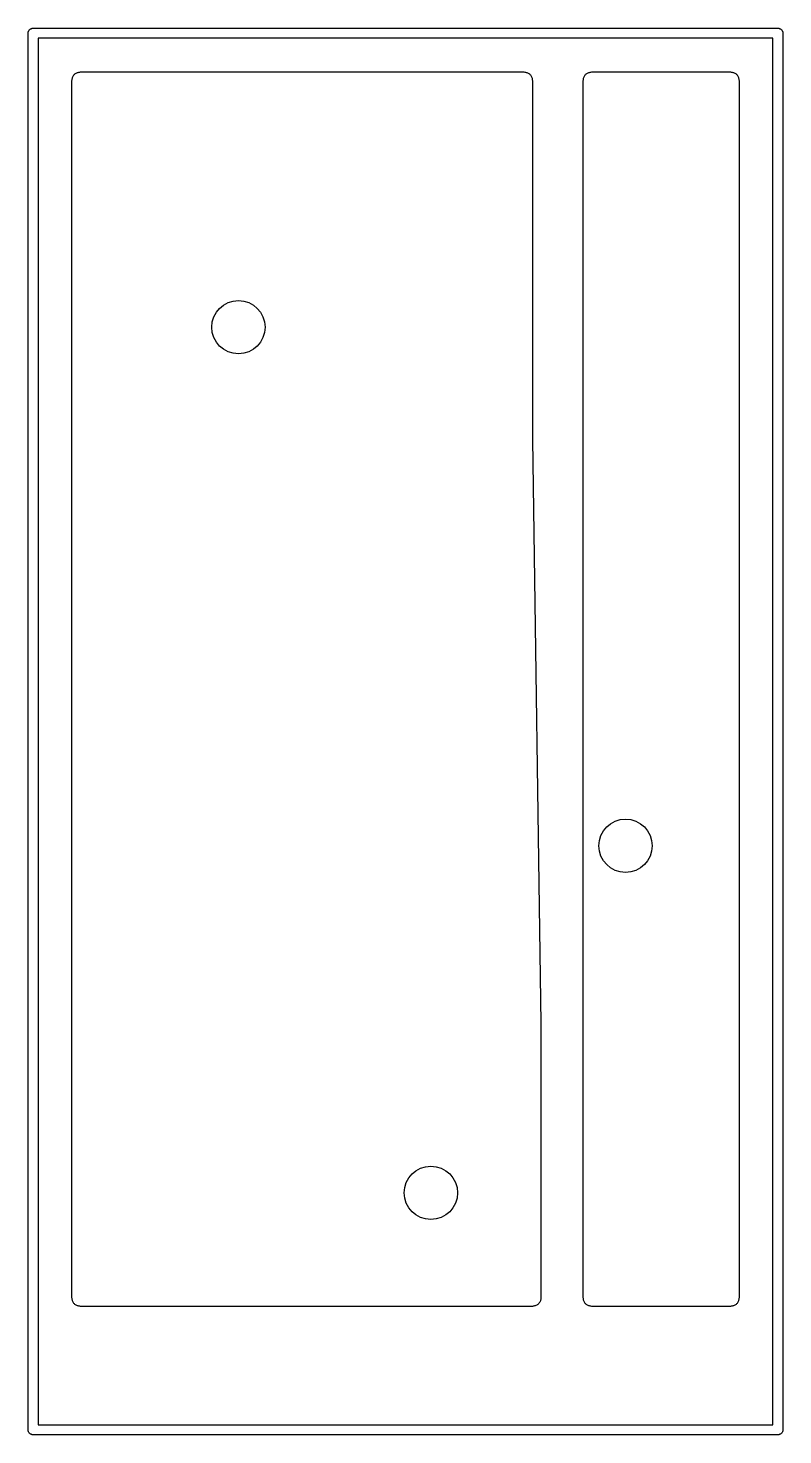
# Model space of a CAD drawing. Extents: x 132 to 143.3, y -127.2 to -106.1.
import ezdxf

# ---------------------------------------------------------------- set-up
doc = ezdxf.new("R2010")
doc.units = 0
doc.header["$MEASUREMENT"] = 0
doc.layers.add('BLACK', color=7, linetype='CONTINUOUS')

msp = doc.modelspace()

# ---------------------------------------------------------------- linework, layer by layer
at = {"layer": 'Black'}
for p, q in [((132.006, -106.159), (132.008, -106.153)), ((132.008, -106.153), (132.01, -106.146)), ((132.01, -106.146), (132.013, -106.141)), ((132.013, -106.141), (132.015, -106.135)), ((132.015, -106.135), (132.019, -106.129)), ((132.019, -106.129), (132.023, -106.124)), ((132.023, -106.124), (132.028, -106.12)), ((132.028, -106.12), (132.032, -106.115)), ((132.032, -106.115), (132.037, -106.111)), ((132.037, -106.111), (132.043, -106.107)), ((132.043, -106.107), (132.049, -106.105)), ((132.049, -106.105), (132.054, -106.102)), ((132.054, -106.102), (132.061, -106.1)), ((132.061, -106.1), (132.067, -106.098)), ((132.067, -106.098), (132.074, -106.098)), ((132.074, -106.098), (132.08, -106.097)), ((132.08, -106.097), (143.256, -106.097)), ((143.256, -106.097), (143.262, -106.098)), ((143.262, -106.098), (143.269, -106.098)), ((143.269, -106.098), (143.275, -106.1)), ((143.275, -106.1), (143.282, -106.102)), ((143.282, -106.102), (143.287, -106.105)), ((143.287, -106.105), (143.294, -106.107)), ((143.294, -106.107), (143.299, -106.111)), ((143.299, -106.111), (143.304, -106.115)), ((143.304, -106.115), (143.308, -106.12)), ((143.308, -106.12), (143.313, -106.124)), ((143.313, -106.124), (143.317, -106.129)), ((143.317, -106.129), (143.321, -106.135)), ((143.321, -106.135), (143.323, -106.141)), ((143.323, -106.141), (143.326, -106.146)), ((143.326, -106.146), (143.328, -106.153)), ((143.328, -106.153), (143.33, -106.159)), ((132.005, -106.172), (132.006, -106.166)), ((132.005, -127.127), (132.005, -106.172)), ((132.006, -106.166), (132.006, -106.159)), ((132.155, -106.247), (132.155, -127.052)), ((143.181, -106.247), (132.155, -106.247)), ((143.181, -127.052), (143.181, -106.247)), ((143.33, -106.159), (143.33, -106.166)), ((143.33, -106.166), (143.331, -106.172)), ((143.331, -106.172), (143.331, -127.127)), ((132.701, -106.793), (132.708, -106.785)), ((132.708, -106.785), (132.718, -106.779)), ((132.718, -106.779), (132.727, -106.772)), ((132.727, -106.772), (132.737, -106.768)), ((132.737, -106.768), (132.747, -106.763)), ((132.747, -106.763), (132.758, -106.761)), ((132.758, -106.761), (132.768, -106.757)), ((132.768, -106.757), (132.779, -106.757)), ((132.779, -106.757), (132.79, -106.755)), ((132.79, -106.755), (139.446, -106.755)), ((139.446, -106.755), (139.457, -106.757)), ((139.457, -106.757), (139.468, -106.757)), ((139.468, -106.757), (139.478, -106.761)), ((139.478, -106.761), (139.489, -106.763)), ((139.489, -106.763), (139.499, -106.768)), ((139.499, -106.768), (139.51, -106.772)), ((139.51, -106.772), (139.518, -106.779)), ((139.518, -106.779), (139.528, -106.785)), ((139.528, -106.785), (139.535, -106.793)), ((140.373, -106.793), (140.38, -106.785)), ((140.38, -106.785), (140.39, -106.779)), ((140.39, -106.779), (140.399, -106.772)), ((140.399, -106.772), (140.409, -106.768)), ((140.409, -106.768), (140.419, -106.763)), ((140.419, -106.763), (140.43, -106.761)), ((140.43, -106.761), (140.44, -106.757)), ((140.44, -106.757), (140.451, -106.757)), ((140.451, -106.757), (140.462, -106.755)), ((140.462, -106.755), (142.546, -106.755)), ((142.546, -106.755), (142.557, -106.757)), ((142.557, -106.757), (142.568, -106.757)), ((142.568, -106.757), (142.578, -106.761)), ((142.578, -106.761), (142.589, -106.763)), ((142.589, -106.763), (142.599, -106.768)), ((142.599, -106.768), (142.61, -106.772)), ((142.61, -106.772), (142.618, -106.779)), ((142.618, -106.779), (142.628, -106.785)), ((142.628, -106.785), (142.635, -106.793)), ((132.663, -106.882), (132.665, -106.871)), ((132.663, -125.147), (132.663, -106.882)), ((132.665, -106.86), (132.669, -106.85)), ((132.665, -106.871), (132.665, -106.86)), ((132.669, -106.85), (132.671, -106.839)), ((132.671, -106.839), (132.676, -106.829)), ((132.676, -106.829), (132.68, -106.819)), ((132.68, -106.819), (132.687, -106.81)), ((132.687, -106.81), (132.693, -106.8)), ((132.693, -106.8), (132.701, -106.793)), ((139.535, -106.793), (139.543, -106.8)), ((139.543, -106.8), (139.549, -106.81)), ((139.549, -106.81), (139.556, -106.819)), ((139.556, -106.819), (139.56, -106.829)), ((139.56, -106.829), (139.565, -106.839)), ((139.565, -106.839), (139.567, -106.85)), ((139.567, -106.85), (139.571, -106.86)), ((139.571, -106.86), (139.571, -106.871)), ((139.571, -106.871), (139.573, -106.882)), ((139.573, -106.882), (139.573, -112.268)), ((140.335, -106.882), (140.337, -106.871)), ((140.335, -125.147), (140.335, -106.882)), ((140.337, -106.86), (140.341, -106.85)), ((140.337, -106.871), (140.337, -106.86)), ((140.341, -106.85), (140.343, -106.839)), ((140.343, -106.839), (140.348, -106.829)), ((140.348, -106.829), (140.352, -106.819)), ((140.352, -106.819), (140.359, -106.81)), ((140.359, -106.81), (140.365, -106.8)), ((140.365, -106.8), (140.373, -106.793)), ((142.635, -106.793), (142.643, -106.8)), ((142.643, -106.8), (142.649, -106.81)), ((142.649, -106.81), (142.656, -106.819)), ((142.656, -106.819), (142.66, -106.829)), ((142.66, -106.829), (142.665, -106.839)), ((142.665, -106.839), (142.667, -106.85)), ((142.667, -106.85), (142.671, -106.86)), ((142.671, -106.86), (142.671, -106.871)), ((142.671, -106.871), (142.673, -106.882)), ((142.673, -106.882), (142.673, -125.147)), ((139.573, -112.268), (139.573, -112.268)), ((139.573, -112.268), (139.7, -121.03)), ((139.7, -121.03), (139.7, -121.031)), ((139.7, -121.031), (139.7, -121.032)), ((139.7, -121.032), (139.7, -125.147)), ((132.665, -125.158), (132.663, -125.147)), ((139.7, -125.147), (139.698, -125.158)), ((140.337, -125.158), (140.335, -125.147)), ((142.673, -125.147), (142.671, -125.158)), ((132.665, -125.169), (132.665, -125.158)), ((132.669, -125.179), (132.665, -125.169)), ((132.671, -125.19), (132.669, -125.179)), ((132.676, -125.2), (132.671, -125.19)), ((132.68, -125.211), (132.676, -125.2)), ((132.687, -125.219), (132.68, -125.211)), ((132.693, -125.229), (132.687, -125.219)), ((132.701, -125.236), (132.693, -125.229)), ((132.708, -125.244), (132.701, -125.236)), ((132.718, -125.25), (132.708, -125.244)), ((132.727, -125.257), (132.718, -125.25)), ((132.737, -125.261), (132.727, -125.257)), ((132.747, -125.266), (132.737, -125.261)), ((132.758, -125.268), (132.747, -125.266)), ((132.768, -125.272), (132.758, -125.268)), ((132.779, -125.272), (132.768, -125.272)), ((132.79, -125.274), (132.779, -125.272)), ((139.573, -125.274), (132.79, -125.274)), ((139.584, -125.272), (139.573, -125.274)), ((139.595, -125.272), (139.584, -125.272)), ((139.605, -125.268), (139.595, -125.272)), ((139.616, -125.266), (139.605, -125.268)), ((139.626, -125.261), (139.616, -125.266)), ((139.637, -125.257), (139.626, -125.261)), ((139.645, -125.25), (139.637, -125.257)), ((139.655, -125.244), (139.645, -125.25)), ((139.662, -125.236), (139.655, -125.244)), ((139.67, -125.229), (139.662, -125.236)), ((139.676, -125.219), (139.67, -125.229)), ((139.683, -125.211), (139.676, -125.219)), ((139.687, -125.2), (139.683, -125.211)), ((139.692, -125.19), (139.687, -125.2)), ((139.694, -125.179), (139.692, -125.19)), ((139.698, -125.169), (139.694, -125.179)), ((139.698, -125.158), (139.698, -125.169)), ((140.337, -125.169), (140.337, -125.158)), ((140.341, -125.179), (140.337, -125.169)), ((140.343, -125.19), (140.341, -125.179)), ((140.348, -125.2), (140.343, -125.19)), ((140.352, -125.211), (140.348, -125.2)), ((140.359, -125.219), (140.352, -125.211)), ((140.365, -125.229), (140.359, -125.219)), ((140.373, -125.236), (140.365, -125.229)), ((140.38, -125.244), (140.373, -125.236)), ((140.39, -125.25), (140.38, -125.244)), ((140.399, -125.257), (140.39, -125.25)), ((140.409, -125.261), (140.399, -125.257)), ((140.419, -125.266), (140.409, -125.261)), ((140.43, -125.268), (140.419, -125.266)), ((140.44, -125.272), (140.43, -125.268)), ((140.451, -125.272), (140.44, -125.272)), ((140.462, -125.274), (140.451, -125.272)), ((142.546, -125.274), (140.462, -125.274)), ((142.557, -125.272), (142.546, -125.274)), ((142.568, -125.272), (142.557, -125.272)), ((142.578, -125.268), (142.568, -125.272)), ((142.589, -125.266), (142.578, -125.268)), ((142.599, -125.261), (142.589, -125.266)), ((142.61, -125.257), (142.599, -125.261)), ((142.618, -125.25), (142.61, -125.257)), ((142.628, -125.244), (142.618, -125.25)), ((142.635, -125.236), (142.628, -125.244)), ((142.643, -125.229), (142.635, -125.236)), ((142.649, -125.219), (142.643, -125.229)), ((142.656, -125.211), (142.649, -125.219)), ((142.66, -125.2), (142.656, -125.211)), ((142.665, -125.19), (142.66, -125.2)), ((142.667, -125.179), (142.665, -125.19)), ((142.671, -125.169), (142.667, -125.179)), ((142.671, -125.158), (142.671, -125.169)), ((132.155, -127.052), (143.181, -127.052)), ((132.006, -127.133), (132.005, -127.127)), ((132.006, -127.14), (132.006, -127.133)), ((132.008, -127.146), (132.006, -127.14)), ((132.01, -127.153), (132.008, -127.146)), ((132.013, -127.158), (132.01, -127.153)), ((132.015, -127.165), (132.013, -127.158)), ((132.019, -127.17), (132.015, -127.165)), ((132.023, -127.175), (132.019, -127.17)), ((132.028, -127.179), (132.023, -127.175)), ((132.032, -127.184), (132.028, -127.179)), ((132.037, -127.188), (132.032, -127.184)), ((132.043, -127.192), (132.037, -127.188)), ((132.049, -127.194), (132.043, -127.192)), ((132.054, -127.197), (132.049, -127.194)), ((132.061, -127.199), (132.054, -127.197)), ((132.067, -127.201), (132.061, -127.199)), ((132.074, -127.201), (132.067, -127.201)), ((132.08, -127.202), (132.074, -127.201)), ((143.256, -127.202), (132.08, -127.202)), ((143.262, -127.201), (143.256, -127.202)), ((143.269, -127.201), (143.262, -127.201)), ((143.275, -127.199), (143.269, -127.201)), ((143.282, -127.197), (143.275, -127.199)), ((143.287, -127.194), (143.282, -127.197)), ((143.294, -127.192), (143.287, -127.194)), ((143.299, -127.188), (143.294, -127.192)), ((143.304, -127.184), (143.299, -127.188)), ((143.308, -127.179), (143.304, -127.184)), ((143.313, -127.175), (143.308, -127.179)), ((143.317, -127.17), (143.313, -127.175)), ((143.321, -127.165), (143.317, -127.17)), ((143.323, -127.158), (143.321, -127.165)), ((143.326, -127.153), (143.323, -127.158)), ((143.328, -127.146), (143.326, -127.153)), ((143.33, -127.14), (143.328, -127.146)), ((143.331, -127.127), (143.33, -127.133)), ((143.33, -127.133), (143.33, -127.14))]:
    msp.add_line(p, q, dxfattribs=at)
for centre in [(135.161, -110.584), (140.97, -118.364), (138.049, -123.571)]:
    msp.add_circle(centre, 0.4, dxfattribs=at)

doc.saveas('drawing.dxf')
